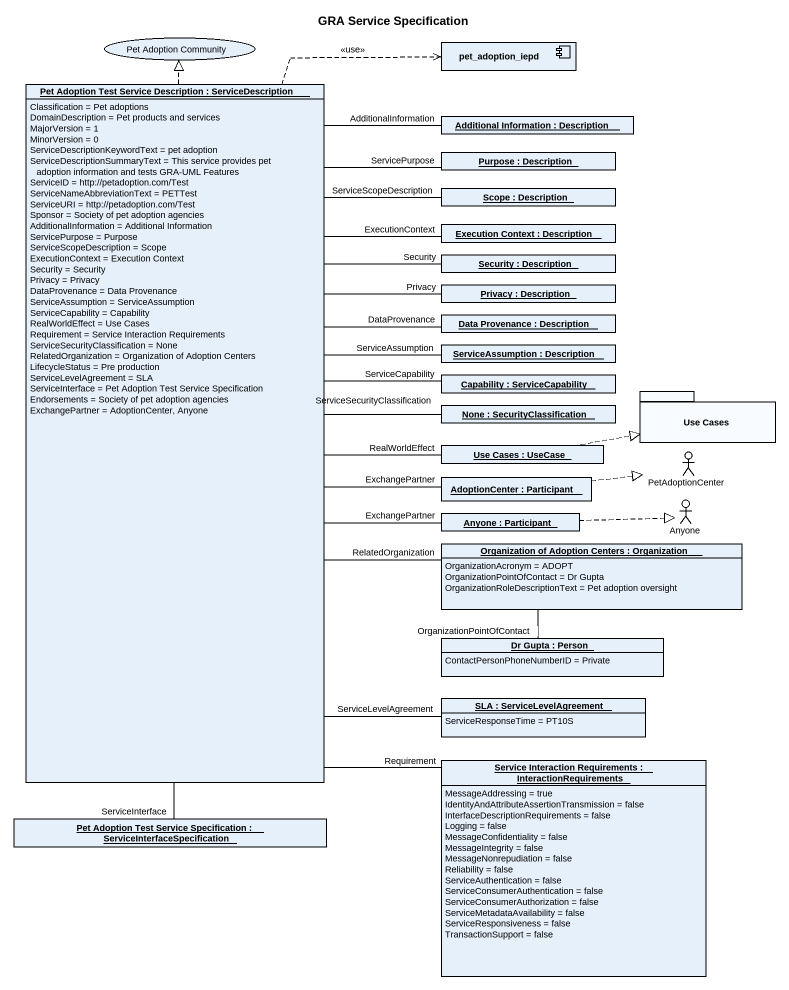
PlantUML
@startuml
title GRA Service Specification
allowmixing
hide circle
hide empty members
usecase "Pet Adoption Community" as Pet_Adoption_Community
component pet_adoption_iepd
object "Pet Adoption Test Service Description : ServiceDescription" as Pet_Adoption_Test_Service {
  Classification = Pet adoptions
  DomainDescription = Pet products and services
  MajorVersion = 1
  MinorVersion = 0
  ServiceDescriptionKeywordText = pet adoption
  ServiceDescriptionSummaryText = This service provides pet adoption information and tests GRA-UML Features
  ServiceID = http://petadoption.com/Test
  ServiceNameAbbreviationText = PETTest
  ServiceURI = http://petadoption.com/Test
  Sponsor = Society of pet adoption agencies
  AdditionalInformation = Additional Information
  ServicePurpose = Purpose
  ServiceScopeDescription = Scope
  ExecutionContext = Execution Context
  Security = Security
  Privacy = Privacy
  DataProvenance = Data Provenance
  ServiceAssumption = ServiceAssumption
  ServiceCapability = Capability
  RealWorldEffect = Use Cases
  Requirement = Service Interaction Requirements
  ServiceSecurityClassification = None
  RelatedOrganization = Organization of Adoption Centers
  LifecycleStatus = Pre production
  ServiceLevelAgreement = SLA
  ServiceInterface = Pet Adoption Test Service Specification
  Endorsements = Society of pet adoption agencies
  ExchangePartner = AdoptionCenter, Anyone
}
object "Additional Information : Description" as Additional_Information
object "Purpose : Description" as Purpose
object "Scope : Description" as Scope
object "Execution Context : Description" as Execution_Context
object "Security : Description" as Security
object "Privacy : Description" as Privacy
object "Data Provenance : Description" as Data_Provenance
object "ServiceAssumption : Description" as ServiceAssumption
object "Capability : ServiceCapability" as Capability
package "Use Cases" as Use_Cases {
}
object "None : SecurityClassification" as None
object "Use Cases : UseCase" as Use_Cases_2
actor PetAdoptionCenter
object "AdoptionCenter : Participant" as AdoptionCenter
actor Anyone
object "Organization of Adoption Centers : Organization" as Organization_of_Adoption {
  OrganizationAcronym = ADOPT
  OrganizationPointOfContact = Dr Gupta
  OrganizationRoleDescriptionText = Pet adoption oversight
}
object "Anyone : Participant" as Anyone_2
object "Dr Gupta : Person" as Dr_Gupta {
  ContactPersonPhoneNumberID = Private
}
object "SLA : ServiceLevelAgreement" as SLA {
  ServiceResponseTime = PT10S
}
object "Service Interaction Requirements : InteractionRequirements" as Service_Interaction {
  MessageAddressing = true
  IdentityAndAttributeAssertionTransmission = false
  InterfaceDescriptionRequirements = false
  Logging = false
  MessageConfidentiality = false
  MessageIntegrity = false
  MessageNonrepudiation = false
  Reliability = false
  ServiceAuthentication = false
  ServiceConsumerAuthentication = false
  ServiceConsumerAuthorization = false
  ServiceMetadataAvailability = false
  ServiceResponsiveness = false
  TransactionSupport = false
}
object "Pet Adoption Test Service Specification : ServiceInterfaceSpecification" as Pet_Adoption_Test_Service_2
Pet_Adoption_Test_Service .up.|> Pet_Adoption_Community
Pet_Adoption_Test_Service .up.> pet_adoption_iepd : <<use>>
Pet_Adoption_Test_Service -right- Data_Provenance : DataProvenance
Pet_Adoption_Test_Service -right- Capability : ServiceCapability
Pet_Adoption_Test_Service -right- Use_Cases_2 : RealWorldEffect
Pet_Adoption_Test_Service -right- AdoptionCenter : ExchangePartner
Pet_Adoption_Test_Service -right- Organization_of_Adoption : RelatedOrganization
Pet_Adoption_Test_Service -right- Anyone_2 : ExchangePartner
Pet_Adoption_Test_Service -- SLA : ServiceLevelAgreement
Pet_Adoption_Test_Service -- Pet_Adoption_Test_Service_2 : ServiceInterface
Additional_Information -- Pet_Adoption_Test_Service : AdditionalInformation
Purpose -- Pet_Adoption_Test_Service : ServicePurpose
Scope -- Pet_Adoption_Test_Service : ServiceScopeDescription
Execution_Context -left- Pet_Adoption_Test_Service : ExecutionContext
Security -left- Pet_Adoption_Test_Service : Security
Privacy -left- Pet_Adoption_Test_Service : Privacy
ServiceAssumption -left- Pet_Adoption_Test_Service : ServiceAssumption
None -left- Pet_Adoption_Test_Service : ServiceSecurityClassification
Use_Cases_2 .right.|> Use_Cases
AdoptionCenter .right.|> PetAdoptionCenter
Organization_of_Adoption -- Dr_Gupta : OrganizationPointOfContact
Anyone_2 .right.|> Anyone
Service_Interaction -up- Pet_Adoption_Test_Service : Requirement
@enduml
